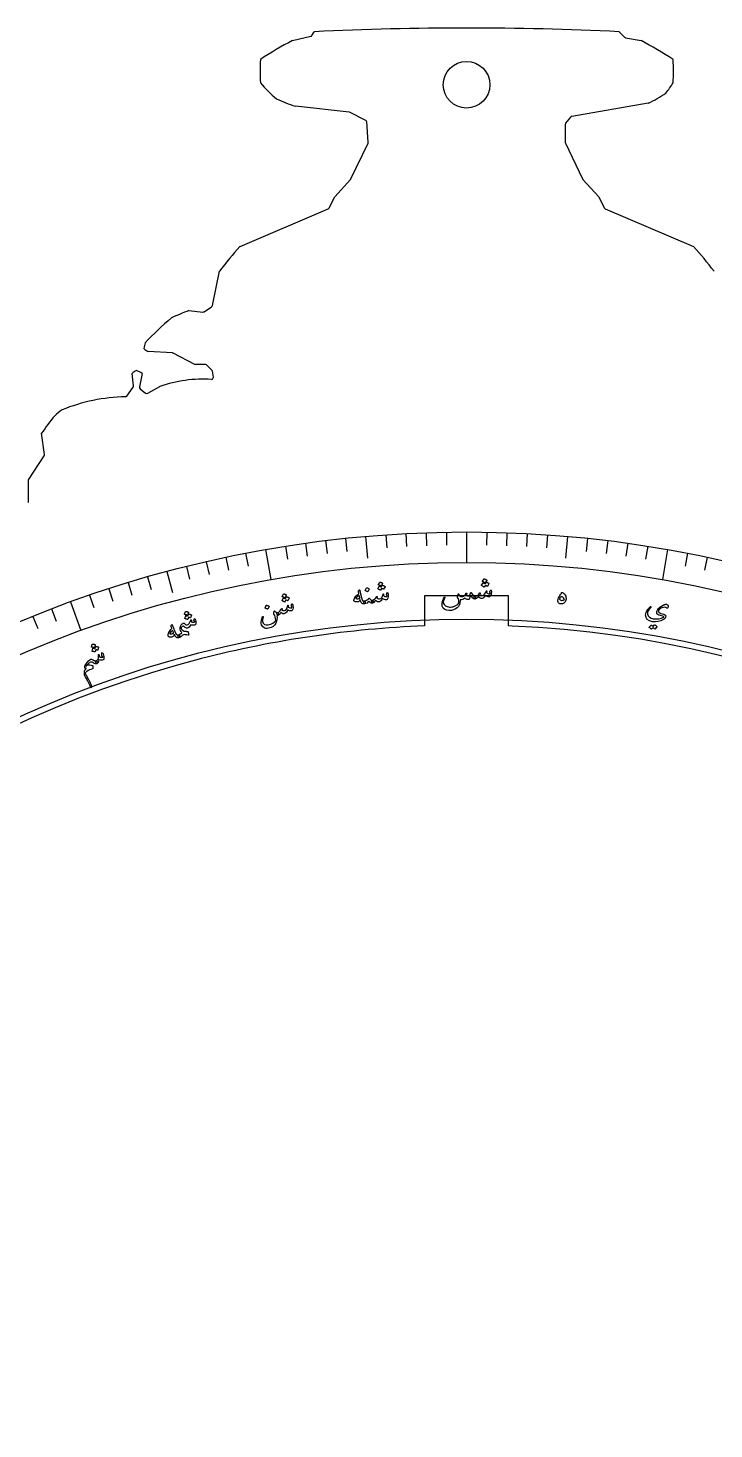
# Model space of a CAD drawing. Header units: millimetres. Extents: x -92 to 92, y -92 to 131.
# Drawn here: x -34.5 to 19.5, y 20.6 to 130.6 of the extents above; entities that cross this region are included whole.
import ezdxf

# ---------------------------------------------------------------- set-up
doc = ezdxf.new("R2010")
doc.units = ezdxf.units.MM
for name, color, linetype in [('CUT_INNER', 6, 'Continuous'), ('CUT_OUTER', 1, 'Continuous'), ('ENGRAVE', 7, 'Continuous'), ('ENGRAVE_FINE', 8, 'Continuous'), ('TEXT', 5, 'Continuous')]:
    doc.layers.add(name, color=color, linetype=linetype)

msp = doc.modelspace()

# ---------------------------------------------------------------- linework, layer by layer
at = {"layer": 'CUT_INNER'}
for points in [[(3.3025, 86.0185), (-3.3025, 86.0185), (-3.3025, 83.657)], [(3.5949, 83.6453), (3.3025, 83.657), (3.3025, 86.0185)]]:
    msp.add_lwpolyline(points, dxfattribs=at)
msp.add_circle((0, 126.1644), 1.83, dxfattribs=at)
for centre, radius, start, end in [((0, 0), 83.7225, 104.414063, 87.539062), ((-0.007, 0.0352), 83.6867, 92.256834, 104.415419)]:
    msp.add_arc(centre, radius, start, end, dxfattribs=at)
at = {"layer": 'CUT_OUTER'}
for points in [[(-13.6883, 129.6361), (-13.6847, 129.6371), (-12.2551, 129.9669)], [(-12.1639, 130.03), (-11.9702, 130.3213), (-11.9681, 130.3242)], [(12.0002, 130.3242), (12.0028, 130.3218), (12.4255, 129.8983)], [(12.5049, 129.8567), (13.7172, 129.6369), (13.7204, 129.6361)], [(-9.2427, 124.0193), (-13.4555, 124.4753), (-13.4587, 124.4758)], [(14.2932, 124.7046), (14.2899, 124.7039), (8.272, 123.6819)], [(-7.9166, 123.3667), (-9.1918, 124.0043)], [(8.1801, 123.6278), (7.7894, 123.1407)], [(-7.7271, 121.6474), (-7.834, 123.2426)], [(7.7565, 123.0468), (7.7565, 121.6422)], [(-9.091, 118.7614), (-7.7415, 121.5725)], [(7.7712, 121.5773), (9.123, 118.7614)], [(-10.7961, 116.4977), (-10.3639, 117.3621), (-10.3622, 117.3651), (-10.36, 117.3678), (-9.1156, 118.725)], [(9.1477, 118.725), (10.392, 117.3678), (10.3943, 117.3651), (10.396, 117.3621), (10.8282, 116.4977)], [(-17.8168, 113.4663), (-17.8136, 113.4678), (-10.8715, 116.4268)], [(10.9035, 116.4268), (17.8456, 113.4678), (17.8488, 113.4663)], [(-19.983, 108.8244), (-19.4225, 111.513), (-19.4216, 111.5165)], [(-21.83, 108.42), (-21.8264, 108.4198), (-20.737, 108.3111)], [(-20.6389, 108.3356), (-20.0466, 108.7302)], [(-23.1247, 105.097), (-25.0378, 105.2092), (-25.0417, 105.2096)], [(-20.516, 104.1773), (-21.368, 104.1773), (-21.3716, 104.1775), (-21.3749, 104.1791), (-23.0629, 105.0796)], [(-26.1945, 102.5142), (-26.3022, 103.4855), (-26.3024, 103.4892)], [(-25.5003, 103.4891), (-25.5009, 103.4856), (-25.7119, 102.4323)], [(-20.0295, 103.7529), (-20.41, 104.1334)], [(-19.9088, 103.1972), (-19.9876, 103.6715)], [(-26.7234, 101.7085), (-26.2216, 102.4104)], [(-25.0681, 101.9323), (-24.1268, 102.4555), (-24.1239, 102.457)], [(-25.6585, 102.2857), (-25.2347, 101.9464)], [(-33.1907, 97.1217), (-33.4126, 98.7835), (-33.4129, 98.787)], [(-34.4452, 93.4541), (-34.4452, 95.1143), (-34.445, 95.1179), (-34.4432, 95.1209), (-33.2135, 97.0204)]]:
    msp.add_lwpolyline(points, dxfattribs=at)
for centre, radius, start, end in [((-12.2888, 130.1131), 0.15, 282.989482, 326.38032), ((0.016, -113.0168), 243.6359, 87.180557, 92.819439), ((12.5316, 130.0042), 0.15, 224.942876, 259.724407), ((0.8381, 102.1862), 31.0566, 117.887721, 123.296047), ((-1.8099, 100.4894), 33.0261, 56.864363, 61.949953), ((2.4255, 127.2277), 18.659, 177.182884, 182.818048), ((-3.1595, 127.2279), 19.4241, 357.292377, 2.705423), ((-3.5552, 137.7047), 17.0293, 221.997754, 228.003912), ((7.3817, 138.123), 15.0937, 297.251656, 303.303093), ((8.2381, 131.4271), 9.5004, 321.461539, 327.412667), ((-7.5439, 142.0912), 18.5819, 246.514174, 251.439111), ((-9.2588, 123.8701), 0.15, 63.434949, 83.821243), ((-7.9836, 123.2325), 0.15, 3.834302, 63.434949), ((8.2971, 123.534), 0.15, 99.638487, 141.273284), ((7.9065, 123.0468), 0.15, 141.273284, 180), ((-7.8767, 121.6374), 0.15, 334.356616, 3.834302), ((7.9065, 121.6422), 0.15, 180, 205.643384), ((-9.2262, 118.8264), 0.15, 317.482654, 334.356616), ((9.2582, 118.8264), 0.15, 205.643384, 222.517347), ((-10.9303, 116.5648), 0.15, 293.085446, 333.434949), ((10.9623, 116.5648), 0.15, 206.565051, 246.914554), ((1.5145, 95.9196), 26.1072, 137.770513, 143.314857), ((-1.6476, 95.7837), 26.3208, 36.707662, 42.206967), ((-3.6621, 85.0895), 29.9981, 130.65547, 136.080839), ((-16.2195, 93.0001), 16.4089, 109.993969, 115.200322), ((-20.7221, 108.4604), 0.15, 264.302989, 303.672481), ((-20.1298, 108.855), 0.15, 303.672481, 348.225626), ((-20.5185, 104.4587), 4.9648, 163.155045, 168.610247), ((-23.0664, 108.5417), 3.8735, 233.221607, 239.340633), ((-23.1335, 104.9473), 0.15, 61.919604, 86.642996), ((-23.84, 100.173), 4.1305, 120.858164, 126.595704), ((-28.1079, 98.8569), 5.3157, 60.624574, 66.150616), ((-20.516, 104.0273), 0.15, 45, 90), ((-20.1356, 103.6469), 0.15, 9.43761, 45), ((-26.3436, 102.4977), 0.15, 324.43761, 6.323466), ((-25.5648, 102.4028), 0.15, 168.672481, 231.317911), ((-20.6678, 92.5212), 10.5197, 86.631082, 109.180225), ((-20.0567, 103.1726), 0.15, 272.740791, 9.43761), ((-26.6002, 87.9265), 13.7222, 90.949345, 112.299759), ((-26.8455, 101.7957), 0.15, 276.843495, 324.43761), ((-25.141, 102.0635), 0.15, 231.317911, 299.067541), ((-18.7478, 88.8638), 17.7069, 140.347406, 145.91554), ((-26.6226, 93.5584), 8.7624, 126.27661, 131.083231), ((-33.3394, 97.1019), 0.15, 327.08026, 7.604625), ((-34.5952, 93.4541), 0.15, 318.818119, 360)]:
    msp.add_arc(centre, radius, start, end, dxfattribs=at)
at = {"layer": 'ENGRAVE'}
for points in [[(-7.9341, 90.6869), (-7.785, 88.9824)], [(0, 91.0333), (0, 88.6379)], [(7.9341, 90.6869), (7.785, 88.9824)], [(-15.8078, 89.6503), (-15.3918, 87.2913)], [(15.8078, 89.6503), (15.3918, 87.2913)], [(-23.5612, 87.9315), (-23.1183, 86.2787)], [(-31.1352, 85.5434), (-30.3159, 83.2924)]]:
    msp.add_lwpolyline(points, dxfattribs=at)
for radius in [91.0333, 88.6379, 84.1891]:
    msp.add_circle((0, 0), radius, dxfattribs=at)
at = {"layer": 'ENGRAVE_FINE'}
for points in [[(-11.0942, 90.3548), (-10.9691, 89.3358)], [(-9.5156, 90.5347), (-9.4083, 89.5137)], [(-6.3502, 90.8116), (-6.2786, 89.7875)], [(-4.7643, 90.9086), (-4.7106, 89.8834)], [(-3.177, 90.9779), (-3.1412, 89.9519)], [(-1.5888, 91.0195), (-1.5708, 89.993)], [(1.5888, 91.0195), (1.5708, 89.993)], [(3.177, 90.9779), (3.1412, 89.9519)], [(4.7643, 90.9086), (4.7106, 89.8834)], [(6.3502, 90.8116), (6.2786, 89.7875)], [(9.5156, 90.5347), (9.4083, 89.5137)], [(11.0942, 90.3548), (10.9691, 89.3358)], [(-17.37, 89.3608), (-17.1741, 88.353)], [(-14.2408, 89.9126), (-14.0802, 88.8986)], [(-12.6694, 90.1474), (-12.5265, 89.1308)], [(12.6694, 90.1474), (12.5265, 89.1308)], [(14.2408, 89.9126), (14.0802, 88.8986)], [(17.37, 89.3608), (17.1741, 88.353)], [(-22.023, 88.3293), (-21.7746, 87.3331)], [(-20.478, 88.7002), (-20.2471, 87.6999)], [(-18.9269, 89.0441), (-18.7134, 88.0399)], [(18.9269, 89.0441), (18.7134, 88.0399)], [(-26.6156, 87.0556), (-26.3154, 86.0739)], [(-25.0922, 87.5069), (-24.8092, 86.52)], [(-29.6376, 86.0737), (-29.3033, 85.103)], [(-28.1309, 86.5779), (-27.8136, 85.6015)], [(-32.6234, 84.987), (-32.2555, 84.0285)], [(-34.1017, 84.4047), (-33.7171, 83.4528)]]:
    msp.add_lwpolyline(points, dxfattribs=at)
at = {"layer": 'TEXT'}
for points in [[(-6.825, 87.0963), (-6.822, 87.0997), (-6.8176, 87.102), (-6.8119, 87.1031), (-6.8047, 87.103), (-6.7785, 87.0956), (-6.7531, 87.0871), (-6.7284, 87.0776), (-6.7044, 87.0671), (-6.681, 87.0555), (-6.658, 87.0425), (-6.6354, 87.0282), (-6.6132, 87.0125), (-6.6076, 87.0067), (-6.6046, 87.001), (-6.6041, 86.9954), (-6.6063, 86.9899), (-6.7152, 86.7865), (-6.7194, 86.7827), (-6.7252, 86.7819), (-6.7325, 86.7842), (-6.7414, 86.7896), (-6.749, 86.7942), (-6.761, 86.801), (-6.7774, 86.8099), (-6.7982, 86.8211), (-6.8237, 86.8345), (-6.8543, 86.8501), (-6.8899, 86.8678), (-6.9306, 86.8877), (-6.936, 86.8911), (-6.9389, 86.8947), (-6.9392, 86.8986), (-6.9369, 86.9026)], [(1.557, 87.0832), (1.5603, 87.0864), (1.5649, 87.0882), (1.5707, 87.0887), (1.5778, 87.088), (1.6031, 87.0781), (1.6275, 87.0672), (1.6511, 87.0554), (1.6739, 87.0427), (1.696, 87.0288), (1.7175, 87.0136), (1.7386, 86.9972), (1.7591, 86.9795), (1.7631, 86.9742), (1.7647, 86.9686), (1.7641, 86.9626), (1.7613, 86.9565), (1.6337, 86.7644), (1.6303, 86.7619), (1.6253, 86.762), (1.6188, 86.7647), (1.6107, 86.77), (1.6053, 86.7736), (1.597, 86.7792), (1.5856, 86.7868), (1.5712, 86.7963), (1.5538, 86.8076), (1.5333, 86.8207), (1.5098, 86.8353), (1.4833, 86.8516), (1.3908, 86.7098), (1.3862, 86.7064), (1.3804, 86.7061), (1.3734, 86.7091), (1.3651, 86.7153), (1.358, 86.7206), (1.3467, 86.7284), (1.3312, 86.7389), (1.3116, 86.752), (1.2876, 86.7677), (1.2587, 86.786), (1.225, 86.807), (1.1866, 86.8306), (1.1826, 86.8345), (1.1809, 86.8383), (1.1814, 86.8421), (1.1842, 86.8459), (1.3132, 87.0284), (1.3165, 87.0315), (1.3211, 87.0334), (1.3269, 87.0339), (1.334, 87.0332), (1.3519, 87.0263), (1.3696, 87.0189), (1.3871, 87.011), (1.4045, 87.0026), (1.4216, 86.9936), (1.4381, 86.9838), (1.4541, 86.9733), (1.4697, 86.9619)], [(1.3829, 87.3523), (1.3862, 87.3555), (1.3908, 87.3573), (1.3966, 87.3579), (1.4038, 87.3571), (1.4291, 87.3473), (1.4536, 87.3365), (1.4773, 87.3247), (1.5002, 87.312), (1.5224, 87.2982), (1.5441, 87.2831), (1.5652, 87.2667), (1.5859, 87.2491), (1.591, 87.2427), (1.5934, 87.2368), (1.5933, 87.2312), (1.5906, 87.2259), (1.4631, 87.0337), (1.4586, 87.0302), (1.4527, 87.03), (1.4457, 87.033), (1.4374, 87.0392), (1.4302, 87.0444), (1.4189, 87.0523), (1.4034, 87.0628), (1.3837, 87.0759), (1.3596, 87.0916), (1.3306, 87.11), (1.2968, 87.131), (1.2582, 87.1546), (1.2531, 87.1585), (1.2506, 87.1624), (1.2506, 87.1662), (1.2533, 87.17)], [(-14.1804, 85.935), (-14.1777, 85.9387), (-14.1736, 85.9413), (-14.1679, 85.9429), (-14.1608, 85.9434), (-14.1342, 85.9383), (-14.1082, 85.932), (-14.0828, 85.9246), (-14.0582, 85.9162), (-14.0339, 85.9066), (-14.01, 85.8956), (-13.9863, 85.8832), (-13.9629, 85.8695), (-13.9581, 85.8649), (-13.9554, 85.8597), (-13.9549, 85.8538), (-13.9566, 85.8472), (-14.0474, 85.6353), (-14.0503, 85.6322), (-14.0553, 85.6314), (-14.0622, 85.6329), (-14.0711, 85.6366), (-14.077, 85.6392), (-14.0862, 85.6432), (-14.0988, 85.6486), (-14.1147, 85.6554), (-14.1339, 85.6634), (-14.1563, 85.6725), (-14.1821, 85.6827), (-14.2111, 85.6939), (-14.2765, 85.5377), (-14.2804, 85.5335), (-14.286, 85.5323), (-14.2935, 85.5339), (-14.3028, 85.5385), (-14.3107, 85.5424), (-14.3233, 85.5481), (-14.3403, 85.5556), (-14.362, 85.5649), (-14.3885, 85.5761), (-14.4202, 85.5889), (-14.4571, 85.6034), (-14.4992, 85.6197), (-14.5038, 85.6228), (-14.5062, 85.6263), (-14.5064, 85.6301), (-14.5043, 85.6344), (-14.4103, 85.8371), (-14.4076, 85.8408), (-14.4035, 85.8434), (-14.3979, 85.845), (-14.3907, 85.8456), (-14.3719, 85.842), (-14.3531, 85.8379), (-14.3345, 85.8333), (-14.3159, 85.8282), (-14.2975, 85.8225), (-14.2794, 85.8158), (-14.2617, 85.8083), (-14.2444, 85.7999)], [(-14.4002, 86.1683), (-14.3975, 86.172), (-14.3933, 86.1746), (-14.3877, 86.1762), (-14.3806, 86.1768), (-14.3538, 86.1717), (-14.3278, 86.1655), (-14.3023, 86.1582), (-14.2775, 86.1498), (-14.2532, 86.1402), (-14.2292, 86.1293), (-14.2054, 86.117), (-14.1819, 86.1033), (-14.1758, 86.098), (-14.1723, 86.0926), (-14.1714, 86.0871), (-14.1731, 86.0815), (-14.2638, 85.8693), (-14.2677, 85.8651), (-14.2734, 85.8639), (-14.2808, 85.8655), (-14.2901, 85.8701), (-14.2981, 85.874), (-14.3107, 85.8797), (-14.3278, 85.8872), (-14.3495, 85.8966), (-14.3761, 85.9077), (-14.4079, 85.9205), (-14.4449, 85.9351), (-14.4872, 85.9513), (-14.4929, 85.9542), (-14.4961, 85.9576), (-14.4967, 85.9614), (-14.4948, 85.9656)], [(-8.4445, 86.4785), (-8.431, 86.4959), (-8.4193, 86.499), (-8.4095, 86.4877), (-8.4015, 86.4622), (-8.3982, 86.4466), (-8.3934, 86.425), (-8.387, 86.3975), (-8.379, 86.3641), (-8.3697, 86.3243), (-8.3591, 86.2779), (-8.3471, 86.2249), (-8.3339, 86.1653), (-8.3209, 86.1067), (-8.3094, 86.0542), (-8.2992, 86.0079), (-8.2904, 85.9677), (-8.283, 85.9338), (-8.2771, 85.9063), (-8.2725, 85.8853), (-8.2694, 85.8707), (-8.2475, 85.7792), (-8.2218, 85.7089), (-8.1924, 85.6598), (-8.1593, 85.6319), (-8.1369, 85.622), (-8.1104, 85.6167), (-8.0799, 85.6158), (-8.0453, 85.6196), (-8.0245, 85.6182), (-8.0078, 85.6096), (-7.9953, 85.5939), (-7.987, 85.5711), (-7.9821, 85.5431), (-7.9804, 85.5145), (-7.9818, 85.4853), (-7.9864, 85.4555), (-7.9934, 85.4297), (-8.002, 85.4103), (-8.0121, 85.3972), (-8.0238, 85.3903), (-8.0902, 85.3847), (-8.1485, 85.3913), (-8.1987, 85.4103), (-8.2409, 85.4416), (-8.2785, 85.4898), (-8.3121, 85.5549), (-8.3415, 85.6367), (-8.3668, 85.7353), (-8.3968, 85.6708), (-8.4286, 85.6193), (-8.4623, 85.5808), (-8.4979, 85.5553), (-8.5278, 85.5444), (-8.5635, 85.5378), (-8.6051, 85.5354), (-8.6525, 85.5372), (-8.703, 85.5433), (-8.7457, 85.5522), (-8.7807, 85.5637), (-8.808, 85.5779), (-8.8308, 85.5966), (-8.8467, 85.617), (-8.8557, 85.6391), (-8.8579, 85.6628), (-8.855, 85.693), (-8.8484, 85.7268), (-8.838, 85.7642), (-8.8237, 85.8053), (-8.8074, 85.8467), (-8.7927, 85.8798), (-8.7798, 85.9048), (-8.7687, 85.9215), (-8.7043, 85.9917), (-8.633, 86.0587), (-8.5549, 86.1224), (-8.4699, 86.1829), (-8.4781, 86.2315), (-8.4846, 86.2734), (-8.4895, 86.3088), (-8.4928, 86.3375), (-8.4938, 86.3618), (-8.4916, 86.3839), (-8.4863, 86.4037), (-8.4778, 86.4213)], [(-8.4368, 86.0293), (-8.5261, 85.9885), (-8.6007, 85.9417), (-8.6604, 85.8889), (-8.7053, 85.8302), (-8.7079, 85.8226), (-8.7071, 85.8159), (-8.7028, 85.8102), (-8.6951, 85.8055), (-8.6674, 85.7968), (-8.6377, 85.7911), (-8.6061, 85.7882), (-8.5725, 85.7883), (-8.537, 85.7913), (-8.4995, 85.7972), (-8.46, 85.806), (-8.4186, 85.8177), (-8.4122, 85.8204), (-8.4058, 85.8247), (-8.3991, 85.8307), (-8.3923, 85.8383), (-8.3959, 85.859), (-8.4, 85.8806), (-8.4047, 85.9031), (-8.4099, 85.9265), (-8.4158, 85.9509), (-8.4222, 85.9761), (-8.4292, 86.0023), (-8.4368, 86.0293)], [(-7.4252, 85.6756), (-7.4045, 85.6708), (-7.3891, 85.6652), (-7.3791, 85.6589), (-7.3745, 85.6517), (-7.3716, 85.6404), (-7.3697, 85.6264), (-7.369, 85.6098), (-7.3692, 85.5905), (-7.3736, 85.5283), (-7.3811, 85.4835), (-7.3917, 85.4561), (-7.4053, 85.4461), (-7.4746, 85.4499), (-7.5457, 85.473), (-7.6185, 85.5155), (-7.6931, 85.5774), (-7.7528, 85.5093), (-7.8278, 85.4554), (-7.9181, 85.4157), (-8.0238, 85.3903), (-8.0355, 85.3916), (-8.0456, 85.3979), (-8.0538, 85.4091), (-8.0603, 85.4254), (-8.0907, 85.5305), (-8.0941, 85.5422), (-8.0943, 85.5552), (-8.0915, 85.5694), (-8.0856, 85.5849), (-8.0783, 85.5972), (-8.0691, 85.6071), (-8.0581, 85.6145), (-8.0453, 85.6196), (-7.9188, 85.6507), (-7.8164, 85.6947), (-7.7383, 85.7519), (-7.6843, 85.8223), (-7.6781, 85.8319), (-7.6704, 85.839), (-7.6612, 85.8436), (-7.6505, 85.8459), (-7.6403, 85.8453), (-7.6327, 85.8417), (-7.6278, 85.8349), (-7.6255, 85.825), (-7.6243, 85.8155), (-7.6226, 85.8073), (-7.6204, 85.8004), (-7.6177, 85.7949), (-7.5703, 85.7472), (-7.5225, 85.7114), (-7.4741, 85.6875), (-7.4252, 85.6756)], [(-7.8669, 86.646), (-7.864, 86.6495), (-7.8597, 86.6518), (-7.8539, 86.653), (-7.8468, 86.653), (-7.795, 86.6375), (-7.7457, 86.6171), (-7.699, 86.5921), (-7.6548, 86.5623), (-7.6503, 86.5575), (-7.6481, 86.5526), (-7.6481, 86.5475), (-7.6504, 86.5421), (-7.7537, 86.3377), (-7.7577, 86.3326), (-7.7634, 86.331), (-7.7707, 86.3328), (-7.7795, 86.3379), (-7.7872, 86.3424), (-7.7992, 86.349), (-7.8157, 86.3578), (-7.8366, 86.3687), (-7.8621, 86.3818), (-7.8928, 86.397), (-7.9284, 86.4143), (-7.9692, 86.4337), (-7.9747, 86.437), (-7.9776, 86.4406), (-7.9779, 86.4444), (-7.9757, 86.4485)], [(-6.2274, 86.2713), (-6.2221, 86.2755), (-6.2154, 86.2747), (-6.2075, 86.2689), (-6.1982, 86.258), (-6.1876, 86.2392), (-6.1788, 86.2119), (-6.1716, 86.1762), (-6.166, 86.132), (-6.1616, 86.0817), (-6.1608, 86.0323), (-6.1636, 85.984), (-6.17, 85.9368), (-6.1918, 85.8441), (-6.2186, 85.7767), (-6.2504, 85.7347), (-6.2872, 85.7179), (-6.3771, 85.7165), (-6.4617, 85.7337), (-6.541, 85.7696), (-6.6151, 85.8241), (-6.6555, 85.7261), (-6.7064, 85.6482), (-6.7677, 85.5903), (-6.8394, 85.5523), (-6.9167, 85.5391), (-6.9972, 85.5524), (-7.0808, 85.5924), (-7.1677, 85.659), (-7.2261, 85.5698), (-7.2851, 85.5046), (-7.3449, 85.4634), (-7.4053, 85.4461), (-7.4183, 85.4521), (-7.4318, 85.4721), (-7.446, 85.5062), (-7.4607, 85.5543), (-7.4688, 85.6024), (-7.4655, 85.6387), (-7.451, 85.6631), (-7.4252, 85.6756), (-7.3102, 85.7123), (-7.2119, 85.7728), (-7.1301, 85.8571), (-7.065, 85.9654), (-7.0614, 85.9713), (-7.0575, 85.9756), (-7.053, 85.9784), (-7.0482, 85.9796), (-7.042, 85.9795), (-7.0365, 85.978), (-7.0314, 85.9752), (-7.0269, 85.9711), (-7.0234, 85.9576), (-7.0271, 85.9338), (-7.0379, 85.8999), (-7.056, 85.8557), (-7.0251, 85.8253), (-6.9794, 85.8048), (-6.9188, 85.7942), (-6.8433, 85.7933), (-6.7514, 85.8204), (-6.6747, 85.8907), (-6.6131, 86.0044), (-6.5665, 86.1614), (-6.5643, 86.1695), (-6.5612, 86.1753), (-6.5573, 86.179), (-6.5526, 86.1805), (-6.5453, 86.1804), (-6.5389, 86.1789), (-6.5334, 86.1762), (-6.5288, 86.172), (-6.5251, 86.1659), (-6.5227, 86.1596), (-6.5216, 86.1533), (-6.5217, 86.1469), (-6.5391, 86.0378), (-6.5073, 86.0136), (-6.4697, 85.993), (-6.4262, 85.976), (-6.377, 85.9627), (-6.3294, 85.9551), (-6.2937, 85.9554), (-6.2698, 85.9634), (-6.2576, 85.9792), (-6.255, 86.0021), (-6.2597, 86.0342), (-6.2718, 86.0753), (-6.2914, 86.1255), (-6.2897, 86.1402), (-6.2785, 86.1694), (-6.2578, 86.2131), (-6.2274, 86.2713)], [(-6.6264, 86.8447), (-6.6234, 86.8481), (-6.619, 86.8504), (-6.6133, 86.8515), (-6.6062, 86.8514), (-6.5801, 86.8439), (-6.5547, 86.8354), (-6.5301, 86.8258), (-6.5063, 86.8153), (-6.483, 86.8036), (-6.4601, 86.7905), (-6.4375, 86.7761), (-6.4154, 86.7605), (-6.411, 86.7555), (-6.4088, 86.75), (-6.4089, 86.7441), (-6.4112, 86.7377), (-6.5201, 86.5345), (-6.5233, 86.5317), (-6.5282, 86.5313), (-6.535, 86.5334), (-6.5436, 86.5379), (-6.5492, 86.541), (-6.5581, 86.5458), (-6.5701, 86.5522), (-6.5853, 86.5604), (-6.6037, 86.57), (-6.6253, 86.5811), (-6.6501, 86.5934), (-6.6781, 86.6072), (-6.7568, 86.4573), (-6.7611, 86.4535), (-6.7668, 86.4527), (-6.7741, 86.455), (-6.7829, 86.4604), (-6.7905, 86.465), (-6.8025, 86.4717), (-6.8189, 86.4807), (-6.8396, 86.4919), (-6.865, 86.5053), (-6.8955, 86.5208), (-6.931, 86.5385), (-6.9715, 86.5584), (-6.9758, 86.5619), (-6.9779, 86.5656), (-6.9777, 86.5694), (-6.9753, 86.5735), (-6.864, 86.7672), (-6.861, 86.7706), (-6.8566, 86.7729), (-6.8509, 86.774), (-6.8438, 86.7739), (-6.8253, 86.7687), (-6.807, 86.763), (-6.7887, 86.7568), (-6.7707, 86.7501), (-6.7528, 86.7428), (-6.7355, 86.7346), (-6.7185, 86.7256), (-6.702, 86.7157)], [(0.3007, 86.2342), (0.3057, 86.2471), (0.3129, 86.2578), (0.3224, 86.2663), (0.3341, 86.2725), (0.3493, 86.2748), (0.3641, 86.2692), (0.3786, 86.2555), (0.3928, 86.2338), (0.4556, 86.1284), (0.5196, 86.0534), (0.5851, 86.0087), (0.652, 85.9943), (0.6841, 85.986), (0.704, 85.9593), (0.7116, 85.9141), (0.7069, 85.8505), (0.6983, 85.8125), (0.686, 85.7854), (0.67, 85.7692), (0.6502, 85.764), (0.5605, 85.7827), (0.4795, 85.8374), (0.4072, 85.9281), (0.3434, 86.0549), (0.3382, 86.0663), (0.3327, 86.0697), (0.3267, 86.0651), (0.3205, 86.0524), (0.2903, 85.9582), (0.2644, 85.8825), (0.2427, 85.8253), (0.2253, 85.7866), (0.2079, 85.7587), (0.1864, 85.7387), (0.1607, 85.7268), (0.131, 85.7228), (0.0585, 85.7291), (-0.0115, 85.7504), (-0.0789, 85.7867), (-0.1439, 85.838), (-0.217, 85.7735), (-0.3015, 85.7313), (-0.3974, 85.7114), (-0.5049, 85.7138), (-0.508, 85.6466), (-0.513, 85.5832), (-0.5199, 85.5237), (-0.5288, 85.4679), (-0.5395, 85.4159), (-0.5522, 85.3673), (-0.5668, 85.3223), (-0.5833, 85.2808), (-0.6101, 85.2254), (-0.6432, 85.1748), (-0.6827, 85.1289), (-0.7284, 85.0877), (-0.8792, 84.9871), (-1.0356, 84.9156), (-1.1979, 84.8732), (-1.3661, 84.8598), (-1.5596, 84.8838), (-1.7143, 84.9501), (-1.8304, 85.0588), (-1.908, 85.2102), (-1.9203, 85.2639), (-1.9246, 85.3282), (-1.9209, 85.4034), (-1.9092, 85.4892), (-1.8878, 85.5839), (-1.8551, 85.6856), (-1.8109, 85.7942), (-1.7554, 85.9097), (-1.7503, 85.9177), (-1.7448, 85.9234), (-1.739, 85.9268), (-1.7328, 85.9281), (-1.7245, 85.9275), (-1.7174, 85.9252), (-1.7116, 85.9213), (-1.707, 85.9158), (-1.704, 85.9093), (-1.7029, 85.9025), (-1.7037, 85.8952), (-1.7065, 85.8877), (-1.771, 85.7489), (-1.8126, 85.6327), (-1.8314, 85.5391), (-1.8275, 85.468), (-1.7693, 85.3364), (-1.6695, 85.237), (-1.5282, 85.1696), (-1.3453, 85.1339), (-1.2551, 85.1318), (-1.1591, 85.1431), (-1.0572, 85.1678), (-0.9494, 85.2058), (-0.8415, 85.2562), (-0.7494, 85.3153), (-0.673, 85.3831), (-0.6124, 85.4597), (-0.5981, 85.5612), (-0.6094, 85.6657), (-0.6466, 85.7733), (-0.7097, 85.8838), (-0.7161, 85.8964), (-0.7195, 85.9086), (-0.7201, 85.9206), (-0.7178, 85.9323), (-0.6608, 86.1452), (-0.6526, 86.1644), (-0.6431, 86.1735), (-0.6322, 86.1723), (-0.62, 86.1608), (-0.6035, 86.1299), (-0.5876, 86.0958), (-0.5723, 86.0585), (-0.5577, 86.018), (-0.531, 85.9834), (-0.477, 85.9641), (-0.3957, 85.9598), (-0.287, 85.9707), (-0.2282, 85.9876), (-0.1768, 86.0177), (-0.1326, 86.0608), (-0.0958, 86.117), (-0.0909, 86.1249), (-0.0863, 86.1333), (-0.082, 86.1422), (-0.078, 86.1515), (-0.0741, 86.1612), (-0.0703, 86.171), (-0.0665, 86.181), (-0.0627, 86.1912), (-0.0548, 86.2104), (-0.0467, 86.2245), (-0.0382, 86.2334), (-0.0294, 86.2373), (-0.0218, 86.2374), (-0.0141, 86.2354), (-0.0064, 86.2311), (0.0013, 86.2245), (0.0077, 86.2176), (0.0115, 86.2098), (0.0128, 86.201), (0.0115, 86.1912), (-0.0141, 86.117), (-0.0172, 86.0945), (-0.014, 86.0754), (-0.0045, 86.0599), (0.0115, 86.0479), (0.0617, 86.025), (0.1129, 86.0127), (0.1651, 86.0108), (0.2182, 86.0195), (0.2358, 86.0358), (0.2554, 86.077), (0.277, 86.1431), (0.3007, 86.2342)], [(1.9004, 86.4749), (1.9061, 86.4786), (1.9126, 86.4772), (1.92, 86.4706), (1.9283, 86.4589), (1.937, 86.4392), (1.9432, 86.4112), (1.9471, 86.375), (1.9485, 86.3305), (1.9481, 86.2799), (1.9443, 86.2307), (1.937, 86.1829), (1.9262, 86.1364), (1.8958, 86.0462), (1.8627, 85.9817), (1.8271, 85.9428), (1.7889, 85.9295), (1.6993, 85.9366), (1.6167, 85.9617), (1.5411, 86.0048), (1.4724, 86.066), (1.423, 85.9723), (1.365, 85.8995), (1.2986, 85.8476), (1.2236, 85.8166), (1.1454, 85.8106), (1.0666, 85.8315), (0.987, 85.8791), (0.9067, 85.9536), (0.8402, 85.8703), (0.7754, 85.8109), (0.712, 85.7755), (0.6502, 85.764), (0.6379, 85.7711), (0.6263, 85.7923), (0.6154, 85.8276), (0.6052, 85.8769), (0.6017, 85.9255), (0.6084, 85.9613), (0.6251, 85.9842), (0.652, 85.9943), (0.7699, 86.02), (0.8735, 86.071), (0.9628, 86.1473), (1.0378, 86.249), (1.0419, 86.2545), (1.0463, 86.2585), (1.0509, 86.2608), (1.0559, 86.2615), (1.062, 86.2608), (1.0674, 86.2588), (1.0721, 86.2556), (1.0762, 86.251), (1.0785, 86.2373), (1.0726, 86.214), (1.0586, 86.1812), (1.0365, 86.1389), (1.0644, 86.1058), (1.108, 86.0811), (1.1673, 86.0648), (1.2424, 86.0569), (1.3364, 86.0751), (1.4193, 86.138), (1.4913, 86.2454), (1.5525, 86.3974), (1.5555, 86.4051), (1.5591, 86.4107), (1.5633, 86.414), (1.5682, 86.415), (1.5754, 86.4142), (1.5816, 86.4122), (1.5868, 86.4089), (1.5911, 86.4043), (1.5941, 86.3979), (1.5959, 86.3914), (1.5965, 86.385), (1.5957, 86.3787), (1.5681, 86.2717), (1.5975, 86.2446), (1.6331, 86.2205), (1.6748, 86.1996), (1.7225, 86.1817), (1.7691, 86.1697), (1.8047, 86.1666), (1.8293, 86.1723), (1.8429, 86.1869), (1.8477, 86.2095), (1.846, 86.2418), (1.8378, 86.2839), (1.823, 86.3358), (1.826, 86.3503), (1.8399, 86.3783), (1.8647, 86.4198), (1.9004, 86.4749)], [(7.4799, 86.277), (7.5027, 86.2852), (7.5277, 86.2851), (7.5549, 86.2768), (7.5842, 86.2602), (7.6557, 86.2029), (7.7146, 86.1395), (7.761, 86.0701), (7.7949, 85.9948), (7.816, 85.9175), (7.8239, 85.8399), (7.8185, 85.7618), (7.8, 85.6834), (7.7729, 85.6128), (7.7387, 85.5508), (7.6972, 85.4976), (7.6487, 85.453), (7.5953, 85.4184), (7.5394, 85.3952), (7.4811, 85.3835), (7.4203, 85.3832), (7.3419, 85.3957), (7.2795, 85.4236), (7.2331, 85.4667), (7.2025, 85.5251), (7.1871, 85.5943), (7.1861, 85.6722), (7.1996, 85.7589), (7.2277, 85.8543), (7.2685, 85.9523), (7.3202, 86.0442), (7.3827, 86.13), (7.456, 86.2098), (7.4586, 86.2135), (7.4608, 86.2203), (7.4626, 86.2299), (7.464, 86.2425), (7.466, 86.2561), (7.4693, 86.2664), (7.4739, 86.2734), (7.4799, 86.277)], [(7.674, 85.7076), (7.6859, 85.72), (7.6888, 85.7371), (7.6829, 85.7588), (7.6681, 85.7852), (7.6148, 85.8548), (7.5613, 85.9052), (7.5077, 85.9362), (7.4539, 85.9479), (7.4277, 85.9456), (7.4026, 85.9338), (7.3786, 85.9125), (7.3558, 85.8819), (7.3367, 85.8484), (7.3241, 85.8185), (7.3178, 85.7922), (7.318, 85.7696), (7.3323, 85.7268), (7.3603, 85.6947), (7.4019, 85.6733), (7.4574, 85.6625), (7.5195, 85.6611), (7.5763, 85.6681), (7.6278, 85.6836), (7.674, 85.7076)], [(-22.1032, 84.7854), (-22.1008, 84.7894), (-22.0969, 84.7924), (-22.0914, 84.7945), (-22.0843, 84.7956), (-22.0572, 84.793), (-22.0306, 84.7891), (-22.0045, 84.7842), (-21.979, 84.778), (-21.9539, 84.7707), (-21.9289, 84.762), (-21.9041, 84.7519), (-21.8794, 84.7404), (-21.8728, 84.7356), (-21.8688, 84.7306), (-21.8674, 84.7251), (-21.8686, 84.7194), (-21.9404, 84.4999), (-21.9439, 84.4954), (-21.9494, 84.4936), (-21.9571, 84.4946), (-21.9667, 84.4983), (-21.9751, 84.5015), (-21.9881, 84.506), (-22.0059, 84.5119), (-22.0284, 84.5193), (-22.056, 84.528), (-22.0889, 84.5379), (-22.1271, 84.5491), (-22.1708, 84.5615), (-22.1768, 84.5638), (-22.1802, 84.5669), (-22.1812, 84.5706), (-22.1797, 84.575)], [(-15.1213, 84.8076), (-15.1156, 84.823), (-15.1073, 84.8309), (-15.0963, 84.8316), (-15.0828, 84.8249), (-15.0748, 84.8188), (-15.0654, 84.8111), (-15.0548, 84.8016), (-15.0429, 84.7904), (-15.03, 84.7776), (-15.0161, 84.7633), (-15.0013, 84.7476), (-14.9856, 84.7304), (-14.9642, 84.7126), (-14.9384, 84.7017), (-14.9084, 84.6977), (-14.8741, 84.7007), (-14.85, 84.7015), (-14.8303, 84.6947), (-14.8152, 84.6803), (-14.8045, 84.6583), (-14.7984, 84.6335), (-14.796, 84.6059), (-14.7973, 84.5753), (-14.8023, 84.5418), (-14.8088, 84.5134), (-14.8163, 84.4926), (-14.8248, 84.4794), (-14.8343, 84.4738), (-14.912, 84.4601), (-14.9032, 84.3126), (-14.9138, 84.1675), (-14.9436, 84.0247), (-14.9926, 83.8844), (-15.0793, 83.7382), (-15.2041, 83.62), (-15.367, 83.5298), (-15.5681, 83.4671), (-15.6751, 83.4523), (-15.7745, 83.457), (-15.8665, 83.4813), (-15.9511, 83.5251), (-16.0225, 83.5842), (-16.0774, 83.6539), (-16.1157, 83.7344), (-16.1374, 83.8255), (-16.1418, 83.8763), (-16.1415, 83.9325), (-16.1366, 83.9939), (-16.1271, 84.0607), (-16.1131, 84.1326), (-16.0951, 84.2098), (-16.073, 84.2921), (-16.0468, 84.3795), (-16.044, 84.3869), (-16.0402, 84.3925), (-16.0354, 84.3963), (-16.0297, 84.3984), (-16.0214, 84.3993), (-16.0141, 84.3988), (-16.0079, 84.3967), (-16.0027, 84.3931), (-15.9978, 84.387), (-15.9956, 84.3795), (-15.996, 84.3705), (-15.999, 84.36), (-16.0312, 84.2397), (-16.0506, 84.1411), (-16.0573, 84.0641), (-16.0512, 84.0088), (-15.9918, 83.8682), (-15.895, 83.7774), (-15.7607, 83.7362), (-15.589, 83.7444), (-15.3977, 83.7936), (-15.2368, 83.867), (-15.1062, 83.9649), (-15.0057, 84.0874), (-15.0188, 84.2357), (-15.0461, 84.3681), (-15.0878, 84.4846), (-15.1438, 84.5853), (-15.1531, 84.6), (-15.1595, 84.6117), (-15.1632, 84.6203), (-15.164, 84.6258)], [(-15.7557, 85.2725), (-15.7531, 85.2762), (-15.749, 85.2789), (-15.7434, 85.2806), (-15.7363, 85.2812), (-15.6835, 85.2705), (-15.6327, 85.2548), (-15.584, 85.2341), (-15.5374, 85.2085), (-15.5325, 85.2042), (-15.5298, 85.1994), (-15.5294, 85.1943), (-15.5312, 85.1888), (-15.6148, 84.9758), (-15.6184, 84.9704), (-15.6238, 84.9682), (-15.6312, 84.9693), (-15.6405, 84.9736), (-15.6485, 84.9774), (-15.6611, 84.9829), (-15.6782, 84.9901), (-15.6999, 84.9991), (-15.7265, 85.0098), (-15.7583, 85.0221), (-15.7953, 85.0361), (-15.8376, 85.0517), (-15.8433, 85.0545), (-15.8465, 85.0578), (-15.8472, 85.0616), (-15.8454, 85.0658)], [(-13.7329, 85.3986), (-13.728, 85.4033), (-13.7213, 85.4031), (-13.7128, 85.398), (-13.7026, 85.3879), (-13.6905, 85.3701), (-13.6793, 85.3437), (-13.669, 85.3088), (-13.6595, 85.2652), (-13.6508, 85.2155), (-13.6457, 85.1664), (-13.6442, 85.118), (-13.6465, 85.0704), (-13.6601, 84.9762), (-13.6809, 84.9067), (-13.7089, 84.862), (-13.7441, 84.8421), (-13.8336, 84.8329), (-13.9193, 84.8427), (-14.0015, 84.8715), (-14.0801, 84.9193), (-14.1118, 84.8182), (-14.1557, 84.7361), (-14.2116, 84.6731), (-14.2798, 84.629), (-14.3556, 84.609), (-14.437, 84.6153), (-14.5238, 84.6478), (-14.6162, 84.7066), (-14.6666, 84.6127), (-14.7197, 84.5426), (-14.7756, 84.4963), (-14.8343, 84.4738), (-14.8477, 84.4786), (-14.863, 84.4973), (-14.88, 84.5301), (-14.8989, 84.5768), (-14.9111, 84.624), (-14.9111, 84.6604), (-14.8987, 84.6859), (-14.8741, 84.7007), (-14.7628, 84.7472), (-14.6701, 84.8161), (-14.596, 84.9072), (-14.5405, 85.0208), (-14.5375, 85.027), (-14.534, 85.0316), (-14.5298, 85.0348), (-14.525, 85.0364), (-14.5189, 85.0368), (-14.5133, 85.0358), (-14.508, 85.0335), (-14.5031, 85.0298), (-14.4985, 85.0166), (-14.5, 84.9926), (-14.5079, 84.9579), (-14.522, 84.9123), (-14.4886, 84.8848), (-14.4413, 84.8683), (-14.38, 84.863), (-14.3047, 84.8687), (-14.2155, 84.9037), (-14.1453, 84.9804), (-14.0938, 85.0991), (-14.0611, 85.2596), (-14.0596, 85.2678), (-14.057, 85.2739), (-14.0534, 85.2779), (-14.0489, 85.2798), (-14.0416, 85.2803), (-14.0352, 85.2794), (-14.0294, 85.2771), (-14.0244, 85.2734), (-14.0202, 85.2676), (-14.0173, 85.2616), (-14.0156, 85.2554), (-14.0152, 85.249), (-14.023, 85.1388), (-13.9892, 85.1174), (-13.9499, 85.1002), (-13.9052, 85.0871), (-13.8549, 85.0782), (-13.8069, 85.0748), (-13.7714, 85.0781), (-13.7482, 85.0882), (-13.7375, 85.105), (-13.7369, 85.1281), (-13.7444, 85.1596), (-13.7601, 85.1995), (-13.7839, 85.2478), (-13.7835, 85.2626), (-13.7749, 85.2927), (-13.7581, 85.338), (-13.7329, 85.3986)], [(15.7511, 85.0573), (15.6744, 85.0996), (15.5834, 85.1175), (15.4781, 85.1108), (15.3587, 85.0796), (15.28, 85.0434), (15.2114, 84.9956), (15.1528, 84.9362), (15.1043, 84.8653), (15.0981, 84.8504), (15.0949, 84.8344), (15.0948, 84.8172), (15.0977, 84.7989), (15.128, 84.7379), (15.1876, 84.6853), (15.2766, 84.641), (15.3949, 84.6049), (15.5118, 84.5704), (15.5941, 84.5314), (15.6418, 84.4879), (15.655, 84.4401), (15.6403, 84.3478), (15.6072, 84.2694), (15.5556, 84.2047), (15.4857, 84.1539), (15.2765, 84.0599), (15.0618, 84.0014), (14.8412, 83.9781), (14.6145, 83.9901), (14.375, 84.0489), (14.206, 84.1536), (14.1073, 84.3044), (14.0791, 84.5018), (14.0928, 84.6052), (14.1262, 84.7144), (14.1793, 84.8295), (14.2523, 84.9502), (14.2762, 84.9832), (14.3004, 85.0148), (14.3249, 85.045), (14.3497, 85.074), (14.3749, 85.1017), (14.4007, 85.1283), (14.4272, 85.1538), (14.4543, 85.1782), (14.4683, 85.1879), (14.4799, 85.1908), (14.489, 85.187), (14.4956, 85.1764), (14.4983, 85.1643), (14.4975, 85.1527), (14.4932, 85.1418), (14.4854, 85.1314), (14.3533, 84.9819), (14.2664, 84.8415), (14.2247, 84.7103), (14.2278, 84.5885), (14.2805, 84.4518), (14.3736, 84.3457), (14.5071, 84.2703), (14.6812, 84.2252), (14.9105, 84.2036), (15.1225, 84.2141), (15.3173, 84.2567), (15.4951, 84.3317), (15.5063, 84.3387), (15.5115, 84.3469), (15.5108, 84.3561), (15.5041, 84.3664), (15.4735, 84.389), (15.4176, 84.4135), (15.3366, 84.44), (15.2302, 84.4683), (15.1228, 84.5016), (15.0435, 84.5421), (14.9923, 84.5898), (14.9692, 84.6449), (14.9647, 84.7056), (14.9714, 84.7673), (14.9893, 84.8299), (15.0184, 84.8935), (15.0978, 85.0144), (15.1974, 85.121), (15.317, 85.2131), (15.4569, 85.2907), (15.4936, 85.3084), (15.5288, 85.3232), (15.5625, 85.3349), (15.5947, 85.3437), (15.6253, 85.3496), (15.654, 85.353), (15.681, 85.3537), (15.7062, 85.3519), (15.801, 85.3251), (15.8524, 85.2721), (15.8603, 85.193), (15.8247, 85.0879), (15.8076, 85.061), (15.7897, 85.0469), (15.7708, 85.0457), (15.7511, 85.0573)], [(-23.1915, 83.7377), (-23.1812, 83.7571), (-23.1702, 83.7622), (-23.1585, 83.7528), (-23.1463, 83.729), (-23.1403, 83.7142), (-23.1319, 83.6938), (-23.1208, 83.6678), (-23.1073, 83.6362), (-23.0912, 83.5986), (-23.0728, 83.5548), (-23.0519, 83.5046), (-23.0287, 83.4482), (-23.0058, 83.3927), (-22.9853, 83.343), (-22.9673, 83.2991), (-22.9518, 83.261), (-22.9387, 83.2288), (-22.9281, 83.2028), (-22.92, 83.1829), (-22.9145, 83.1691), (-22.8771, 83.0827), (-22.8397, 83.0178), (-22.8023, 82.9745), (-22.7649, 82.9528), (-22.7411, 82.9469), (-22.7141, 82.9461), (-22.6839, 82.9506), (-22.6505, 82.9602), (-22.6297, 82.9624), (-22.6119, 82.9568), (-22.5968, 82.9435), (-22.5847, 82.9224), (-22.5751, 82.8957), (-22.5685, 82.8678), (-22.5649, 82.8388), (-22.5642, 82.8087), (-22.5667, 82.7821), (-22.5718, 82.7615), (-22.5795, 82.7468), (-22.5898, 82.738), (-22.6543, 82.7211), (-22.7129, 82.7176), (-22.7656, 82.7276), (-22.8126, 82.7512), (-22.8579, 82.7923), (-22.9021, 82.8506), (-22.9452, 82.9261), (-22.9871, 83.0189), (-23.0055, 82.9502), (-23.028, 82.894), (-23.0546, 82.8503), (-23.0853, 82.819), (-23.1128, 82.8032), (-23.1469, 82.7905), (-23.1874, 82.781), (-23.2345, 82.7746), (-23.2852, 82.772), (-23.3289, 82.7733), (-23.3653, 82.7787), (-23.3947, 82.788), (-23.4203, 82.8025), (-23.4395, 82.8199), (-23.4522, 82.84), (-23.4584, 82.8631), (-23.4608, 82.8933), (-23.4601, 82.9277), (-23.4562, 82.9664), (-23.4492, 83.0093), (-23.4402, 83.0528), (-23.4315, 83.088), (-23.4231, 83.1148), (-23.415, 83.1332), (-23.3637, 83.2135), (-23.305, 83.2917), (-23.239, 83.3679), (-23.1656, 83.4421), (-23.182, 83.4885), (-23.1957, 83.5287), (-23.2066, 83.5627), (-23.2148, 83.5905), (-23.2199, 83.6143), (-23.2216, 83.6364), (-23.2197, 83.6568), (-23.2144, 83.6756)], [(-22.4623, 83.4885), (-22.472, 83.4709), (-22.4801, 83.4585), (-22.4866, 83.4511), (-22.4915, 83.4488), (-22.5067, 83.453), (-22.5169, 83.4618), (-22.522, 83.4753), (-22.5221, 83.4935), (-22.495, 83.6327), (-22.4447, 83.7423), (-22.3713, 83.8221), (-22.2749, 83.8723), (-22.2427, 83.8751), (-22.2075, 83.8644), (-22.1695, 83.8402), (-22.1286, 83.8025), (-22.0898, 83.7673), (-22.0483, 83.7449), (-22.0043, 83.7355), (-21.9578, 83.739), (-21.8798, 83.7747), (-21.8094, 83.8471), (-21.7464, 83.9562), (-21.6906, 84.102), (-21.6828, 84.1177), (-21.6737, 84.1268), (-21.6632, 84.1293), (-21.6514, 84.1253), (-21.6397, 84.1149), (-21.633, 84.1003), (-21.6311, 84.0814), (-21.6341, 84.0584), (-21.6388, 84.0359), (-21.6419, 84.0187), (-21.6433, 84.0069), (-21.6432, 84.0005), (-21.636, 83.9829), (-21.6246, 83.9697), (-21.609, 83.9608), (-21.5893, 83.9563), (-21.52, 83.9501), (-21.4607, 83.9516), (-21.4112, 83.9608), (-21.3717, 83.9776), (-21.368, 83.9871), (-21.3774, 84.0026), (-21.4, 84.0239), (-21.4356, 84.0511), (-21.4395, 84.0541), (-21.4419, 84.0574), (-21.4427, 84.0612), (-21.4419, 84.0654), (-21.3892, 84.2346), (-21.3862, 84.2381), (-21.3825, 84.2396), (-21.3784, 84.2388), (-21.3736, 84.2359), (-21.33, 84.1902), (-21.2997, 84.1252), (-21.2829, 84.0411), (-21.2794, 83.9377), (-21.2804, 83.9095), (-21.2821, 83.8832), (-21.2847, 83.8589), (-21.2882, 83.8365), (-21.2924, 83.8161), (-21.2976, 83.7981), (-21.3037, 83.7823), (-21.3106, 83.7687), (-21.3274, 83.7466), (-21.3503, 83.7295), (-21.3795, 83.7175), (-21.4149, 83.7104), (-21.4971, 83.7052), (-21.5709, 83.7073), (-21.6365, 83.7168), (-21.6937, 83.7338), (-21.6972, 83.7357), (-21.7007, 83.7352), (-21.7043, 83.7325), (-21.708, 83.7274), (-21.7547, 83.6331), (-21.8145, 83.5615), (-21.8875, 83.5125), (-21.9736, 83.4861), (-22.025, 83.4865), (-22.0776, 83.5037), (-22.1313, 83.5377), (-22.1863, 83.5887), (-22.2067, 83.606), (-22.228, 83.618), (-22.2502, 83.6248), (-22.2734, 83.6264), (-22.3296, 83.6169), (-22.3783, 83.5964), (-22.4194, 83.5651), (-22.4529, 83.5228), (-22.4583, 83.5124), (-22.4616, 83.5032), (-22.463, 83.4952), (-22.4623, 83.4885)], [(-21.8629, 84.5728), (-21.8606, 84.5768), (-21.8567, 84.5797), (-21.8512, 84.5818), (-21.8441, 84.583), (-21.8171, 84.5802), (-21.7905, 84.5763), (-21.7646, 84.5713), (-21.7392, 84.5651), (-21.7141, 84.5577), (-21.6892, 84.5489), (-21.6644, 84.5387), (-21.6398, 84.5272), (-21.6346, 84.5231), (-21.6315, 84.5181), (-21.6305, 84.5122), (-21.6316, 84.5055), (-21.7035, 84.2863), (-21.7061, 84.2829), (-21.711, 84.2817), (-21.718, 84.2825), (-21.7273, 84.2854), (-21.7334, 84.2875), (-21.7429, 84.2906), (-21.756, 84.2949), (-21.7724, 84.3002), (-21.7923, 84.3065), (-21.8156, 84.3135), (-21.8422, 84.3213), (-21.8722, 84.3299), (-21.9236, 84.1684), (-21.9271, 84.1639), (-21.9327, 84.1621), (-21.9403, 84.1631), (-21.9499, 84.1669), (-21.9582, 84.17), (-21.9712, 84.1745), (-21.989, 84.1805), (-22.0114, 84.1879), (-22.0389, 84.1965), (-22.0717, 84.2065), (-22.1098, 84.2176), (-22.1533, 84.23), (-22.1582, 84.2327), (-22.1609, 84.236), (-22.1614, 84.2398), (-22.1597, 84.2442), (-22.0838, 84.4546), (-22.0815, 84.4585), (-22.0776, 84.4615), (-22.0721, 84.4636), (-22.0651, 84.4648), (-22.0459, 84.4629), (-22.0268, 84.4606), (-22.0078, 84.4577), (-21.9887, 84.4543), (-21.9699, 84.4502), (-21.9513, 84.4452), (-21.9329, 84.4393), (-21.9149, 84.4325)], [(14.7871, 83.7312), (14.7908, 83.7338), (14.7955, 83.7349), (14.8012, 83.7345), (14.8079, 83.7327), (14.8307, 83.7191), (14.8526, 83.7046), (14.8735, 83.6894), (14.8934, 83.6733), (14.9126, 83.6563), (14.931, 83.638), (14.9487, 83.6186), (14.9658, 83.598), (14.9687, 83.5921), (14.9694, 83.5863), (14.9679, 83.5806), (14.9642, 83.5749), (14.8111, 83.4047), (14.8074, 83.4027), (14.8026, 83.4036), (14.7968, 83.4072), (14.7898, 83.4136), (14.7852, 83.4193), (14.7775, 83.4272), (14.7667, 83.4375), (14.7528, 83.4501), (14.7357, 83.4652), (14.7152, 83.483), (14.6914, 83.5035), (14.6641, 83.5268), (14.544, 83.3945), (14.5389, 83.3907), (14.5331, 83.3906), (14.5267, 83.3941), (14.5197, 83.4013), (14.5136, 83.4076), (14.504, 83.4171), (14.4907, 83.4298), (14.4739, 83.4457), (14.4531, 83.4648), (14.4281, 83.4873), (14.3989, 83.5132), (14.3655, 83.5423), (14.3623, 83.5467), (14.3612, 83.5508), (14.3624, 83.5545), (14.3656, 83.5578), (14.519, 83.7209), (14.5227, 83.7235), (14.5274, 83.7247), (14.5331, 83.7243), (14.5398, 83.7225), (14.5594, 83.7121), (14.5782, 83.7006), (14.5962, 83.6881), (14.6133, 83.6746), (14.6297, 83.6603), (14.6453, 83.6454), (14.6601, 83.6297), (14.6742, 83.6133)], [(-23.1066, 83.2965), (-23.1876, 83.2409), (-23.253, 83.182), (-23.3028, 83.1198), (-23.3369, 83.0542), (-23.3381, 83.0462), (-23.3362, 83.0398), (-23.331, 83.0349), (-23.3226, 83.0316), (-23.2938, 83.0278), (-23.2635, 83.0273), (-23.2319, 83.0299), (-23.1988, 83.0357), (-23.1643, 83.0448), (-23.1284, 83.057), (-23.0911, 83.0725), (-23.0523, 83.0912), (-23.0465, 83.0949), (-23.0408, 83.1003), (-23.0353, 83.1073), (-23.0299, 83.1159), (-23.037, 83.1357), (-23.0448, 83.1563), (-23.0533, 83.1777), (-23.0625, 83.1999), (-23.0724, 83.2228), (-23.0831, 83.2466), (-23.0945, 83.2712), (-23.1066, 83.2965)], [(-22.4479, 83.4844), (-22.4353, 83.4492), (-22.4129, 83.411), (-22.3808, 83.3698), (-22.3389, 83.3255), (-22.3212, 83.3097), (-22.3033, 83.2953), (-22.2854, 83.2822), (-22.2673, 83.2705), (-22.249, 83.2602), (-22.2306, 83.2512), (-22.2122, 83.2435), (-22.1935, 83.2372), (-22.1853, 83.2354), (-22.1748, 83.2339), (-22.1621, 83.2329), (-22.1473, 83.2323), (-22.1301, 83.232), (-22.1108, 83.2318), (-22.0891, 83.2317), (-22.0651, 83.2317), (-22.0459, 83.2314), (-22.0278, 83.2306), (-22.011, 83.2294), (-21.9953, 83.2276), (-21.9806, 83.2255), (-21.9664, 83.223), (-21.9528, 83.2203), (-21.9397, 83.2172), (-21.9183, 83.2104), (-21.9013, 83.1988), (-21.8885, 83.1825), (-21.8802, 83.1614), (-21.8665, 83.0998), (-21.8567, 83.0445), (-21.8508, 82.9955), (-21.8489, 82.9526), (-21.8499, 82.9352), (-21.856, 82.9243), (-21.867, 82.9201), (-21.8831, 82.9224), (-22.0023, 82.95), (-22.0977, 82.9668), (-22.1692, 82.9731), (-22.2169, 82.9688), (-22.2553, 82.9545), (-22.2991, 82.9308), (-22.3482, 82.8977), (-22.4027, 82.8552), (-22.43, 82.8328), (-22.4561, 82.8125), (-22.4809, 82.7944), (-22.5046, 82.7785), (-22.5271, 82.7648), (-22.5489, 82.7535), (-22.5698, 82.7446), (-22.5898, 82.738), (-22.6047, 82.7376), (-22.6199, 82.7444), (-22.6355, 82.7584), (-22.6513, 82.7796), (-22.666, 82.8059), (-22.6771, 82.8329), (-22.6848, 82.8604), (-22.6891, 82.8886), (-22.6886, 82.9145), (-22.682, 82.935), (-22.6693, 82.9503), (-22.6505, 82.9602), (-22.5604, 82.9973), (-22.4849, 83.037), (-22.424, 83.0794), (-22.3776, 83.1243), (-22.4429, 83.2058), (-22.4883, 83.2946), (-22.514, 83.3907), (-22.5196, 83.4942), (-22.5049, 83.559), (-22.488, 83.5789), (-22.469, 83.5541), (-22.4479, 83.4844)], [(-29.4294, 82.2165), (-29.4274, 82.2206), (-29.4238, 82.2239), (-29.4185, 82.2265), (-29.4116, 82.2283), (-29.3844, 82.228), (-29.3576, 82.2265), (-29.3313, 82.2238), (-29.3055, 82.22), (-29.2798, 82.2148), (-29.2542, 82.2083), (-29.2287, 82.2004), (-29.2032, 82.1912), (-29.1962, 82.187), (-29.1918, 82.1823), (-29.1899, 82.1771), (-29.1906, 82.1712), (-29.2422, 81.9464), (-29.2453, 81.9415), (-29.2507, 81.9393), (-29.2583, 81.9396), (-29.2683, 81.9425), (-29.2768, 81.9449), (-29.2902, 81.9483), (-29.3084, 81.9526), (-29.3314, 81.958), (-29.3595, 81.9642), (-29.3931, 81.9712), (-29.4321, 81.979), (-29.4765, 81.9875), (-29.4826, 81.9894), (-29.4864, 81.9921), (-29.4877, 81.9957), (-29.4865, 82.0002)], [(-29.1718, 82.0258), (-29.1698, 82.0299), (-29.1662, 82.0332), (-29.161, 82.0358), (-29.1541, 82.0375), (-29.1269, 82.0372), (-29.1003, 82.0356), (-29.074, 82.0328), (-29.0482, 82.0289), (-29.0227, 82.0237), (-28.9972, 82.0171), (-28.9717, 82.0092), (-28.9462, 81.9998), (-28.9407, 81.9962), (-28.9371, 81.9915), (-28.9356, 81.9858), (-28.9361, 81.979), (-28.9879, 81.7544), (-28.9902, 81.7508), (-28.9949, 81.7492), (-29.002, 81.7494), (-29.0114, 81.7515), (-29.0177, 81.753), (-29.0274, 81.7553), (-29.0407, 81.7584), (-29.0576, 81.7622), (-29.0779, 81.7667), (-29.1016, 81.7717), (-29.1287, 81.7771), (-29.1593, 81.783), (-29.196, 81.6178), (-29.199, 81.613), (-29.2044, 81.6107), (-29.212, 81.611), (-29.2219, 81.6139), (-29.2304, 81.6163), (-29.2438, 81.6197), (-29.2619, 81.6241), (-29.2849, 81.6294), (-29.3129, 81.6357), (-29.3464, 81.6427), (-29.3852, 81.6505), (-29.4295, 81.659), (-29.4346, 81.6612), (-29.4376, 81.6643), (-29.4384, 81.668), (-29.4372, 81.6726), (-29.3806, 81.8887), (-29.3787, 81.8928), (-29.375, 81.8961), (-29.3698, 81.8987), (-29.3629, 81.9005), (-29.3437, 81.9003), (-29.3245, 81.8996), (-29.3053, 81.8984), (-29.2861, 81.8967), (-29.267, 81.8943), (-29.2481, 81.8909), (-29.2294, 81.8867), (-29.2108, 81.8815)], [(-28.6821, 81.5367), (-28.6814, 81.5478), (-28.6781, 81.5544), (-28.6722, 81.5564), (-28.6637, 81.554), (-28.6102, 81.5148), (-28.5673, 81.4536), (-28.5351, 81.3703), (-28.5134, 81.265), (-28.5092, 81.2179), (-28.5087, 81.1725), (-28.5117, 81.1288), (-28.5185, 81.087), (-28.5284, 81.0487), (-28.5393, 81.0193), (-28.5512, 80.9986), (-28.5643, 80.9867), (-28.6458, 80.9603), (-28.7298, 80.954), (-28.8162, 80.9677), (-28.9051, 81.0016), (-28.9286, 80.8826), (-28.9638, 80.791), (-29.0107, 80.7268), (-29.0694, 80.6898), (-29.0797, 80.6897), (-29.0913, 80.6962), (-29.1044, 80.7094), (-29.1188, 80.7292), (-29.1538, 80.7956), (-29.1702, 80.8473), (-29.1681, 80.8843), (-29.1475, 80.9065), (-29.088, 80.9403), (-29.0386, 80.979), (-28.9994, 81.0224), (-28.9704, 81.0706), (-28.9506, 81.1278), (-28.9392, 81.198), (-28.936, 81.2811), (-28.9411, 81.3772), (-28.9403, 81.3892), (-28.9365, 81.3986), (-28.9297, 81.4052), (-28.9199, 81.4092), (-28.9087, 81.4099), (-28.9004, 81.406), (-28.8947, 81.3973), (-28.8918, 81.3839), (-28.8848, 81.3319), (-28.8771, 81.2907), (-28.8688, 81.2602), (-28.8599, 81.2404), (-28.8474, 81.2281), (-28.8273, 81.2174), (-28.7997, 81.2083), (-28.7645, 81.2009), (-28.7239, 81.1972), (-28.6822, 81.1982), (-28.6395, 81.2039), (-28.5958, 81.2144), (-28.5957, 81.2144), (-28.5952, 81.2146), (-28.5945, 81.2149), (-28.5934, 81.2152), (-28.5925, 81.2181), (-28.5939, 81.2225), (-28.5976, 81.2285), (-28.6035, 81.2361), (-28.6129, 81.2457), (-28.6273, 81.2576), (-28.6465, 81.2718), (-28.6707, 81.2884), (-28.675, 81.2915), (-28.6781, 81.296), (-28.68, 81.3019), (-28.6807, 81.3093)], [(-30.0066, 80.3624), (-30.0065, 80.4403), (-30.0036, 80.5001), (-29.998, 80.5418), (-29.9898, 80.5653), (-29.9689, 80.5799), (-29.9291, 80.5906), (-29.8706, 80.5973), (-29.7932, 80.6), (-29.7027, 80.5973), (-29.6127, 80.5875), (-29.5232, 80.5705), (-29.4343, 80.5465), (-29.4105, 80.5358), (-29.3932, 80.5193), (-29.3827, 80.4969), (-29.3788, 80.4687), (-29.3774, 80.4396), (-29.3764, 80.4138), (-29.3759, 80.3911), (-29.3759, 80.3717), (-29.3761, 80.3558), (-29.3764, 80.3436), (-29.3767, 80.3352), (-29.377, 80.3305), (-29.3801, 80.308), (-29.3862, 80.291), (-29.3953, 80.2793), (-29.4073, 80.273), (-29.5353, 80.2388), (-29.652, 80.1959), (-29.7573, 80.1444), (-29.8514, 80.0844), (-29.9003, 80.0463), (-29.9398, 80.0077), (-29.9699, 79.9684), (-29.9906, 79.9285), (-29.9892, 79.9226), (-29.9855, 79.913), (-29.9793, 79.8997), (-29.9707, 79.8827), (-29.9597, 79.8619), (-29.9463, 79.8375), (-29.9305, 79.8093), (-29.9123, 79.7775), (-29.7329, 79.4566), (-29.7072, 79.412), (-29.6835, 79.3703), (-29.6616, 79.3314), (-29.6417, 79.2954), (-29.6239, 79.2623), (-29.6084, 79.2323), (-29.5953, 79.2054), (-29.5844, 79.1816), (-29.5452, 79.0878), (-29.516, 79.0002), (-29.4968, 78.9188), (-29.4875, 78.8435), (-29.4892, 78.8287), (-29.4936, 78.8173), (-29.5007, 78.8094), (-29.5103, 78.8049), (-29.5251, 78.805), (-29.5379, 78.8144), (-29.5489, 78.833), (-29.558, 78.8608), (-29.5969, 78.9629), (-29.6703, 79.1105), (-29.7782, 79.3035), (-29.9209, 79.5419), (-29.9714, 79.637), (-30.009, 79.7275), (-30.0337, 79.8132), (-30.0454, 79.8942), (-30.0471, 79.9321), (-30.0475, 79.9683), (-30.0466, 80.0027), (-30.0443, 80.0354), (-30.0406, 80.0663), (-30.0355, 80.0951), (-30.0289, 80.1219), (-30.0209, 80.1467), (-30.0103, 80.1706), (-29.9983, 80.1941), (-29.985, 80.217), (-29.9702, 80.2394), (-29.9542, 80.2614), (-29.9373, 80.2831), (-29.9194, 80.3045), (-29.9005, 80.3255), (-29.9025, 80.3261), (-29.905, 80.3266), (-29.9081, 80.3268), (-29.9118, 80.3267), (-29.9162, 80.3265), (-29.9211, 80.326), (-29.9266, 80.3253), (-29.9327, 80.3244), (-29.9384, 80.325), (-29.9442, 80.3253), (-29.9501, 80.3254), (-29.9561, 80.3253), (-29.9622, 80.3251), (-29.9686, 80.3251), (-29.9751, 80.3251), (-29.9819, 80.3252), (-29.9928, 80.3281), (-30.0006, 80.3353), (-30.0052, 80.3467), (-30.0066, 80.3624)], [(-29.5357, 81.0326), (-29.4885, 81.039), (-29.4311, 81.0277), (-29.3636, 80.9986), (-29.286, 80.9517), (-29.2457, 80.9277), (-29.2104, 80.9117), (-29.1801, 80.9038), (-29.1547, 80.9039), (-29.0937, 80.9024), (-29.0537, 80.8736), (-29.0347, 80.8176), (-29.0367, 80.7342), (-29.0407, 80.7185), (-29.0487, 80.7055), (-29.0607, 80.695), (-29.0766, 80.6872), (-29.1383, 80.6759), (-29.2036, 80.6849), (-29.2727, 80.7143), (-29.3455, 80.7641), (-29.4092, 80.8034), (-29.4763, 80.8193), (-29.5467, 80.8118), (-29.6205, 80.7809), (-29.6571, 80.7593), (-29.6919, 80.7356), (-29.7252, 80.7097), (-29.7568, 80.6817), (-29.7864, 80.6517), (-29.8138, 80.6197), (-29.8389, 80.5859), (-29.8617, 80.5501), (-29.8835, 80.5219), (-29.9061, 80.505), (-29.9295, 80.4993), (-29.9537, 80.505), (-29.9762, 80.5173), (-29.991, 80.5301), (-29.9981, 80.5433), (-29.9976, 80.557), (-29.9898, 80.5759), (-29.9744, 80.6025), (-29.9512, 80.6367), (-29.9202, 80.6785), (-29.8126, 80.8114), (-29.7125, 80.9147), (-29.6202, 80.9885), (-29.5357, 81.0326)]]:
    msp.add_lwpolyline(points, close=True, dxfattribs=at)

doc.saveas('drawing.dxf')
